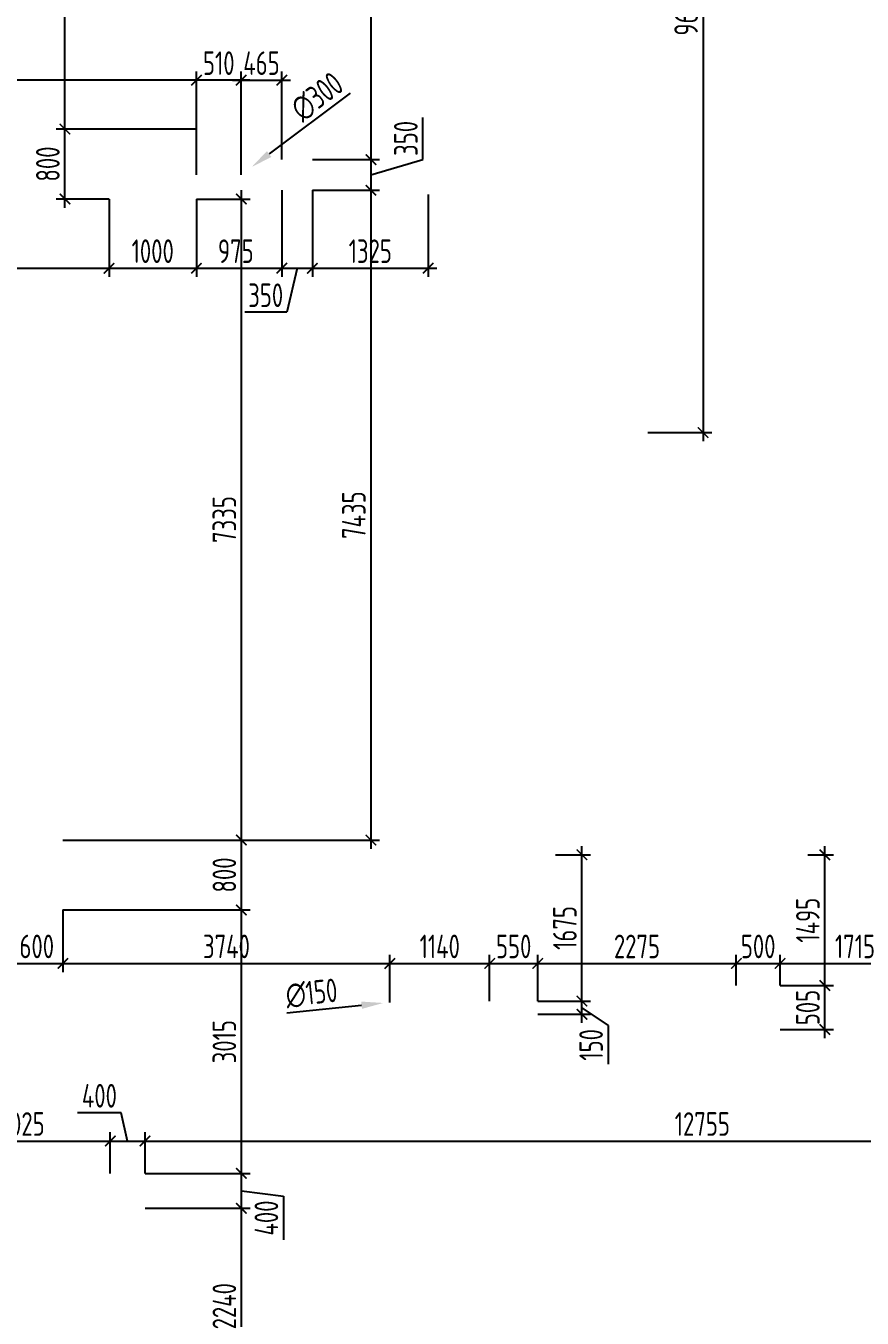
# Model space of a CAD drawing. Header units: millimetres. Extents: x -180271 to 536090, y 55086 to 131231.
# Drawn here: x 468095 to 477666, y 105749 to 120532 of the extents above; entities that cross this region are included whole.
import ezdxf

# ---------------------------------------------------------------- set-up
doc = ezdxf.new("R2010")
doc.units = ezdxf.units.MM
doc.layers.add('РАЗМЕРЫ КРОВЛИ ОВ', color=204, linetype='Continuous')
doc.styles.add('ISOCPEUR', font='isocpeur.ttf', dxfattribs={"width": 0.7})
doc.dimstyles.new('R_100', dxfattribs={"dimtxt": 270, "dimasz": 120, "dimexe": 100, "dimexo": 0, "dimgap": 60, "dimtad": 1, "dimdec": 0, "dimrnd": 5, "dimzin": 0, "dimdsep": 46, "dimtxsty": 'ISOCPEUR', "dimblk": 'ARCHTICK', "dimcen": 0, "dimdle": 100, "dimclrd": 256, "dimclre": 256, "dimclrt": 256, "dimadec": 0, "dimazin": 0, "dimtfac": 2, "dimtdec": 0, "dimtofl": 0, "dimtmove": 1, "dimatfit": 3, "dimfxl": 1, "dimtvp": 3, "dimtolj": 1, "dimtzin": 0, "dimarcsym": 0})

# ---------------------------------------------------------------- blocks, each defined once
blk = doc.blocks.new('_ArchTick')
at = {"color": 0, "linetype": 'ByBlock', "const_width": 0.15}
blk.add_lwpolyline([(-0.5, -0.5), (0.5, 0.5)], dxfattribs=at)
blk = doc.blocks.new('*D3901')
at = {"layer": 'РАЗМЕРЫ КРОВЛИ ОВ', "lineweight": -2, "transparency": 16777216}
for p, q in [((470562, 104664), (470562, 107105)), ((469459, 107005), (470662, 107005)), ((469295, 104764), (470662, 104764))]:
    blk.add_line(p, q, dxfattribs=at)
at = {"layer": 'РАЗМЕРЫ КРОВЛИ ОВ', "lineweight": -2, "transparency": 16777216, "xscale": 120, "yscale": 120, "zscale": 120}
for p, rotation in [((470562, 107005), 90), ((470562, 104764), 270)]:
    blk.add_blockref('_ArchTick', p, dxfattribs=dict(at, rotation=rotation))
at = {"layer": 'РАЗМЕРЫ КРОВЛИ ОВ', "transparency": 16777216, "insert": (470367, 105885), "char_height": 270, "attachment_point": 5, "rotation": 90, "style": 'ISOCPEUR'}
blk.add_mtext('\\A1;2240', dxfattribs=at)
blk = doc.blocks.new('*D3902')
at = {"layer": 'РАЗМЕРЫ КРОВЛИ ОВ', "lineweight": -2, "transparency": 16777216}
for p, q in [((470562, 106905), (470562, 107505)), ((469459, 107405), (470662, 107405)), ((470562, 107205), (471043, 107143)), ((471043, 107143), (471043, 106645)), ((469459, 107005), (470662, 107005))]:
    blk.add_line(p, q, dxfattribs=at)
at = {"layer": 'РАЗМЕРЫ КРОВЛИ ОВ', "lineweight": -2, "transparency": 16777216, "xscale": 120, "yscale": 120, "zscale": 120}
for p, rotation in [((470562, 107405), 90), ((470562, 107005), 270)]:
    blk.add_blockref('_ArchTick', p, dxfattribs=dict(at, rotation=rotation))
at = {"layer": 'РАЗМЕРЫ КРОВЛИ ОВ', "transparency": 16777216, "insert": (470848, 106894), "char_height": 270, "attachment_point": 5, "rotation": 90, "style": 'ISOCPEUR'}
blk.add_mtext('\\A1;400', dxfattribs=at)
blk = doc.blocks.new('*D3903')
at = {"layer": 'РАЗМЕРЫ КРОВЛИ ОВ', "lineweight": -2, "transparency": 16777216}
for p, q in [((470562, 107305), (470562, 110518)), ((468520, 110418), (470662, 110418)), ((469459, 107405), (470662, 107405))]:
    blk.add_line(p, q, dxfattribs=at)
at = {"layer": 'РАЗМЕРЫ КРОВЛИ ОВ', "lineweight": -2, "transparency": 16777216, "xscale": 120, "yscale": 120, "zscale": 120}
for p, rotation in [((470562, 110418), 90), ((470562, 107405), 270)]:
    blk.add_blockref('_ArchTick', p, dxfattribs=dict(at, rotation=rotation))
at = {"layer": 'РАЗМЕРЫ КРОВЛИ ОВ', "transparency": 16777216, "insert": (470367, 108911), "char_height": 270, "attachment_point": 5, "rotation": 90, "style": 'ISOCPEUR'}
blk.add_mtext('\\A1;3015', dxfattribs=at)
blk = doc.blocks.new('*D3904')
at = {"layer": 'РАЗМЕРЫ КРОВЛИ ОВ', "lineweight": -2, "transparency": 16777216}
for p, q in [((470562, 110318), (470562, 111318)), ((468520, 111218), (470662, 111218)), ((468520, 110418), (470662, 110418))]:
    blk.add_line(p, q, dxfattribs=at)
at = {"layer": 'РАЗМЕРЫ КРОВЛИ ОВ', "lineweight": -2, "transparency": 16777216, "xscale": 120, "yscale": 120, "zscale": 120}
for p, rotation in [((470562, 111218), 90), ((470562, 110418), 270)]:
    blk.add_blockref('_ArchTick', p, dxfattribs=dict(at, rotation=rotation))
at = {"layer": 'РАЗМЕРЫ КРОВЛИ ОВ', "transparency": 16777216, "insert": (470367, 110818), "char_height": 270, "attachment_point": 5, "rotation": 90, "style": 'ISOCPEUR'}
blk.add_mtext('\\A1;800', dxfattribs=at)
blk = doc.blocks.new('*D3905')
at = {"layer": 'РАЗМЕРЫ КРОВЛИ ОВ', "lineweight": -2, "transparency": 16777216}
for p, q in [((470562, 111118), (470562, 118651)), ((470047, 118551), (470662, 118551)), ((468520, 111218), (470662, 111218))]:
    blk.add_line(p, q, dxfattribs=at)
at = {"layer": 'РАЗМЕРЫ КРОВЛИ ОВ', "lineweight": -2, "transparency": 16777216, "xscale": 120, "yscale": 120, "zscale": 120}
for p, rotation in [((470562, 118551), 90), ((470562, 111218), 270)]:
    blk.add_blockref('_ArchTick', p, dxfattribs=dict(at, rotation=rotation))
at = {"layer": 'РАЗМЕРЫ КРОВЛИ ОВ', "transparency": 16777216, "insert": (470367, 114884), "char_height": 270, "attachment_point": 5, "rotation": 90, "style": 'ISOCPEUR'}
blk.add_mtext('\\A1;7335', dxfattribs=at)
blk = doc.blocks.new('*D3930')
at = {"layer": 'РАЗМЕРЫ КРОВЛИ ОВ', "lineweight": -2, "transparency": 16777216}
for p, q in [((466934, 107775), (469161, 107775)), ((467034, 106571), (467034, 107875)), ((469061, 107405), (469061, 107875))]:
    blk.add_line(p, q, dxfattribs=at)
at = {"layer": 'РАЗМЕРЫ КРОВЛИ ОВ', "lineweight": -2, "transparency": 16777216, "xscale": 120, "yscale": 120, "zscale": 120, "rotation": 180}
blk.add_blockref('_ArchTick', (467034, 107775), dxfattribs=at)
at = {"layer": 'РАЗМЕРЫ КРОВЛИ ОВ', "lineweight": -2, "transparency": 16777216, "xscale": 120, "yscale": 120, "zscale": 120}
blk.add_blockref('_ArchTick', (469061, 107775), dxfattribs=at)
at = {"layer": 'РАЗМЕРЫ КРОВЛИ ОВ', "transparency": 16777216, "insert": (468048, 107970), "char_height": 270, "attachment_point": 5, "style": 'ISOCPEUR'}
blk.add_mtext('\\A1;2025', dxfattribs=at)
blk = doc.blocks.new('*D3931')
at = {"layer": 'РАЗМЕРЫ КРОВЛИ ОВ', "lineweight": -2, "transparency": 16777216}
for p, q in [((469186, 108097), (468688, 108097)), ((469260, 107775), (469186, 108097)), ((468961, 107775), (469559, 107775)), ((469061, 107405), (469061, 107875)), ((469459, 107405), (469459, 107875))]:
    blk.add_line(p, q, dxfattribs=at)
at = {"layer": 'РАЗМЕРЫ КРОВЛИ ОВ', "lineweight": -2, "transparency": 16777216, "xscale": 120, "yscale": 120, "zscale": 120, "rotation": 180}
blk.add_blockref('_ArchTick', (469061, 107775), dxfattribs=at)
at = {"layer": 'РАЗМЕРЫ КРОВЛИ ОВ', "lineweight": -2, "transparency": 16777216, "xscale": 120, "yscale": 120, "zscale": 120}
blk.add_blockref('_ArchTick', (469459, 107775), dxfattribs=at)
at = {"layer": 'РАЗМЕРЫ КРОВЛИ ОВ', "transparency": 16777216, "insert": (468937, 108292), "char_height": 270, "attachment_point": 5, "style": 'ISOCPEUR'}
blk.add_mtext('\\A1;400', dxfattribs=at)
blk = doc.blocks.new('*D3932')
at = {"layer": 'РАЗМЕРЫ КРОВЛИ ОВ', "lineweight": -2, "transparency": 16777216}
for p, q in [((469359, 107775), (482314, 107775)), ((469459, 107405), (469459, 107875)), ((482214, 106136), (482214, 107875))]:
    blk.add_line(p, q, dxfattribs=at)
at = {"layer": 'РАЗМЕРЫ КРОВЛИ ОВ', "lineweight": -2, "transparency": 16777216, "xscale": 120, "yscale": 120, "zscale": 120, "rotation": 180}
blk.add_blockref('_ArchTick', (469459, 107775), dxfattribs=at)
at = {"layer": 'РАЗМЕРЫ КРОВЛИ ОВ', "lineweight": -2, "transparency": 16777216, "xscale": 120, "yscale": 120, "zscale": 120}
blk.add_blockref('_ArchTick', (482214, 107775), dxfattribs=at)
at = {"layer": 'РАЗМЕРЫ КРОВЛИ ОВ', "transparency": 16777216, "insert": (475837, 107970), "char_height": 270, "attachment_point": 5, "style": 'ISOCPEUR'}
blk.add_mtext('\\A1;12755', dxfattribs=at)
blk = doc.blocks.new('*D3936')
at = {"layer": 'РАЗМЕРЫ КРОВЛИ ОВ', "lineweight": -2, "transparency": 16777216}
for p, q in [((467920, 110418), (467920, 109706)), ((468520, 110418), (468520, 109706)), ((467820, 109806), (468620, 109806))]:
    blk.add_line(p, q, dxfattribs=at)
at = {"layer": 'РАЗМЕРЫ КРОВЛИ ОВ', "lineweight": -2, "transparency": 16777216, "xscale": 120, "yscale": 120, "zscale": 120, "rotation": 180}
blk.add_blockref('_ArchTick', (467920, 109806), dxfattribs=at)
at = {"layer": 'РАЗМЕРЫ КРОВЛИ ОВ', "lineweight": -2, "transparency": 16777216, "xscale": 120, "yscale": 120, "zscale": 120}
blk.add_blockref('_ArchTick', (468520, 109806), dxfattribs=at)
at = {"layer": 'РАЗМЕРЫ КРОВЛИ ОВ', "transparency": 16777216, "insert": (468220, 110001), "char_height": 270, "attachment_point": 5, "style": 'ISOCPEUR'}
blk.add_mtext('\\A1;600', dxfattribs=at)
blk = doc.blocks.new('*D3937')
at = {"layer": 'РАЗМЕРЫ КРОВЛИ ОВ', "lineweight": -2, "transparency": 16777216}
for p, q in [((468520, 110418), (468520, 109706)), ((472261, 109361), (472261, 109906)), ((468420, 109806), (472361, 109806))]:
    blk.add_line(p, q, dxfattribs=at)
at = {"layer": 'РАЗМЕРЫ КРОВЛИ ОВ', "lineweight": -2, "transparency": 16777216, "xscale": 120, "yscale": 120, "zscale": 120, "rotation": 180}
blk.add_blockref('_ArchTick', (468520, 109806), dxfattribs=at)
at = {"layer": 'РАЗМЕРЫ КРОВЛИ ОВ', "lineweight": -2, "transparency": 16777216, "xscale": 120, "yscale": 120, "zscale": 120}
blk.add_blockref('_ArchTick', (472261, 109806), dxfattribs=at)
at = {"layer": 'РАЗМЕРЫ КРОВЛИ ОВ', "transparency": 16777216, "insert": (470391, 110001), "char_height": 270, "attachment_point": 5, "style": 'ISOCPEUR'}
blk.add_mtext('\\A1;3740', dxfattribs=at)
blk = doc.blocks.new('*D3938')
at = {"layer": 'РАЗМЕРЫ КРОВЛИ ОВ', "lineweight": -2, "transparency": 16777216}
for p, q in [((472261, 109361), (472261, 109906)), ((473403, 109375), (473403, 109906)), ((472161, 109806), (473503, 109806))]:
    blk.add_line(p, q, dxfattribs=at)
at = {"layer": 'РАЗМЕРЫ КРОВЛИ ОВ', "lineweight": -2, "transparency": 16777216, "xscale": 120, "yscale": 120, "zscale": 120, "rotation": 180}
blk.add_blockref('_ArchTick', (472261, 109806), dxfattribs=at)
at = {"layer": 'РАЗМЕРЫ КРОВЛИ ОВ', "lineweight": -2, "transparency": 16777216, "xscale": 120, "yscale": 120, "zscale": 120}
blk.add_blockref('_ArchTick', (473403, 109806), dxfattribs=at)
at = {"layer": 'РАЗМЕРЫ КРОВЛИ ОВ', "transparency": 16777216, "insert": (472832, 110001), "char_height": 270, "attachment_point": 5, "style": 'ISOCPEUR'}
blk.add_mtext('\\A1;1140', dxfattribs=at)
blk = doc.blocks.new('*D3939')
at = {"layer": 'РАЗМЕРЫ КРОВЛИ ОВ', "lineweight": -2, "transparency": 16777216}
for p, q in [((473403, 109375), (473403, 109906)), ((473953, 109375), (473953, 109906)), ((473303, 109806), (474053, 109806))]:
    blk.add_line(p, q, dxfattribs=at)
at = {"layer": 'РАЗМЕРЫ КРОВЛИ ОВ', "lineweight": -2, "transparency": 16777216, "xscale": 120, "yscale": 120, "zscale": 120, "rotation": 180}
blk.add_blockref('_ArchTick', (473403, 109806), dxfattribs=at)
at = {"layer": 'РАЗМЕРЫ КРОВЛИ ОВ', "lineweight": -2, "transparency": 16777216, "xscale": 120, "yscale": 120, "zscale": 120}
blk.add_blockref('_ArchTick', (473953, 109806), dxfattribs=at)
at = {"layer": 'РАЗМЕРЫ КРОВЛИ ОВ', "transparency": 16777216, "insert": (473678, 110001), "char_height": 270, "attachment_point": 5, "style": 'ISOCPEUR'}
blk.add_mtext('\\A1;550', dxfattribs=at)
blk = doc.blocks.new('*D3940')
at = {"layer": 'РАЗМЕРЫ КРОВЛИ ОВ', "lineweight": -2, "transparency": 16777216}
for p, q in [((473953, 109375), (473953, 109906)), ((476226, 109553), (476226, 109906)), ((473853, 109806), (476326, 109806))]:
    blk.add_line(p, q, dxfattribs=at)
at = {"layer": 'РАЗМЕРЫ КРОВЛИ ОВ', "lineweight": -2, "transparency": 16777216, "xscale": 120, "yscale": 120, "zscale": 120, "rotation": 180}
blk.add_blockref('_ArchTick', (473953, 109806), dxfattribs=at)
at = {"layer": 'РАЗМЕРЫ КРОВЛИ ОВ', "lineweight": -2, "transparency": 16777216, "xscale": 120, "yscale": 120, "zscale": 120}
blk.add_blockref('_ArchTick', (476226, 109806), dxfattribs=at)
at = {"layer": 'РАЗМЕРЫ КРОВЛИ ОВ', "transparency": 16777216, "insert": (475089, 110001), "char_height": 270, "attachment_point": 5, "style": 'ISOCPEUR'}
blk.add_mtext('\\A1;2275', dxfattribs=at)
blk = doc.blocks.new('*D3941')
at = {"layer": 'РАЗМЕРЫ КРОВЛИ ОВ', "lineweight": -2, "transparency": 16777216}
for p, q in [((476226, 109553), (476226, 109906)), ((476726, 109553), (476726, 109906)), ((476126, 109806), (476826, 109806))]:
    blk.add_line(p, q, dxfattribs=at)
at = {"layer": 'РАЗМЕРЫ КРОВЛИ ОВ', "lineweight": -2, "transparency": 16777216, "xscale": 120, "yscale": 120, "zscale": 120, "rotation": 180}
blk.add_blockref('_ArchTick', (476226, 109806), dxfattribs=at)
at = {"layer": 'РАЗМЕРЫ КРОВЛИ ОВ', "lineweight": -2, "transparency": 16777216, "xscale": 120, "yscale": 120, "zscale": 120}
blk.add_blockref('_ArchTick', (476726, 109806), dxfattribs=at)
at = {"layer": 'РАЗМЕРЫ КРОВЛИ ОВ', "transparency": 16777216, "insert": (476476, 110001), "char_height": 270, "attachment_point": 5, "style": 'ISOCPEUR'}
blk.add_mtext('\\A1;500', dxfattribs=at)
blk = doc.blocks.new('*D3942')
at = {"layer": 'РАЗМЕРЫ КРОВЛИ ОВ', "lineweight": -2, "transparency": 16777216}
for p, q in [((476726, 109553), (476726, 109906)), ((478441, 109290), (478441, 109906)), ((476626, 109806), (478541, 109806))]:
    blk.add_line(p, q, dxfattribs=at)
at = {"layer": 'РАЗМЕРЫ КРОВЛИ ОВ', "lineweight": -2, "transparency": 16777216, "xscale": 120, "yscale": 120, "zscale": 120, "rotation": 180}
blk.add_blockref('_ArchTick', (476726, 109806), dxfattribs=at)
at = {"layer": 'РАЗМЕРЫ КРОВЛИ ОВ', "lineweight": -2, "transparency": 16777216, "xscale": 120, "yscale": 120, "zscale": 120}
blk.add_blockref('_ArchTick', (478441, 109806), dxfattribs=at)
at = {"layer": 'РАЗМЕРЫ КРОВЛИ ОВ', "transparency": 16777216, "insert": (477584, 110001), "char_height": 270, "attachment_point": 5, "style": 'ISOCPEUR'}
blk.add_mtext('\\A1;1715', dxfattribs=at)
blk = doc.blocks.new('*D3949')
at = {"layer": 'РАЗМЕРЫ КРОВЛИ ОВ', "lineweight": -2, "transparency": 16777216}
for p, q in [((469047, 118551), (469047, 117659)), ((465575, 118413), (465575, 117659)), ((465475, 117759), (469147, 117759))]:
    blk.add_line(p, q, dxfattribs=at)
at = {"layer": 'РАЗМЕРЫ КРОВЛИ ОВ', "lineweight": -2, "transparency": 16777216, "xscale": 120, "yscale": 120, "zscale": 120, "rotation": 180}
blk.add_blockref('_ArchTick', (465575, 117759), dxfattribs=at)
at = {"layer": 'РАЗМЕРЫ КРОВЛИ ОВ', "lineweight": -2, "transparency": 16777216, "xscale": 120, "yscale": 120, "zscale": 120}
blk.add_blockref('_ArchTick', (469047, 117759), dxfattribs=at)
at = {"layer": 'РАЗМЕРЫ КРОВЛИ ОВ', "transparency": 16777216, "insert": (467311, 117954), "char_height": 270, "attachment_point": 5, "style": 'ISOCPEUR'}
blk.add_mtext('\\A1;3470', dxfattribs=at)
blk = doc.blocks.new('*D3950')
at = {"layer": 'РАЗМЕРЫ КРОВЛИ ОВ', "lineweight": -2, "transparency": 16777216}
for p, q in [((469047, 118551), (469047, 117659)), ((470047, 118551), (470047, 117659)), ((468947, 117759), (470147, 117759))]:
    blk.add_line(p, q, dxfattribs=at)
at = {"layer": 'РАЗМЕРЫ КРОВЛИ ОВ', "lineweight": -2, "transparency": 16777216, "xscale": 120, "yscale": 120, "zscale": 120, "rotation": 180}
blk.add_blockref('_ArchTick', (469047, 117759), dxfattribs=at)
at = {"layer": 'РАЗМЕРЫ КРОВЛИ ОВ', "lineweight": -2, "transparency": 16777216, "xscale": 120, "yscale": 120, "zscale": 120}
blk.add_blockref('_ArchTick', (470047, 117759), dxfattribs=at)
at = {"layer": 'РАЗМЕРЫ КРОВЛИ ОВ', "transparency": 16777216, "insert": (469547, 117954), "char_height": 270, "attachment_point": 5, "style": 'ISOCPEUR'}
blk.add_mtext('\\A1;1000', dxfattribs=at)
blk = doc.blocks.new('*D3951')
at = {"layer": 'РАЗМЕРЫ КРОВЛИ ОВ', "lineweight": -2, "transparency": 16777216}
for p, q in [((471024, 118651), (471024, 117659)), ((470047, 118551), (470047, 117659)), ((469947, 117759), (471124, 117759))]:
    blk.add_line(p, q, dxfattribs=at)
at = {"layer": 'РАЗМЕРЫ КРОВЛИ ОВ', "lineweight": -2, "transparency": 16777216, "xscale": 120, "yscale": 120, "zscale": 120, "rotation": 180}
blk.add_blockref('_ArchTick', (470047, 117759), dxfattribs=at)
at = {"layer": 'РАЗМЕРЫ КРОВЛИ ОВ', "lineweight": -2, "transparency": 16777216, "xscale": 120, "yscale": 120, "zscale": 120}
blk.add_blockref('_ArchTick', (471024, 117759), dxfattribs=at)
at = {"layer": 'РАЗМЕРЫ КРОВЛИ ОВ', "transparency": 16777216, "insert": (470498, 117954), "char_height": 270, "attachment_point": 5, "style": 'ISOCPEUR'}
blk.add_mtext('\\A1;975', dxfattribs=at)
blk = doc.blocks.new('*D3952')
at = {"layer": 'РАЗМЕРЫ КРОВЛИ ОВ', "lineweight": -2, "transparency": 16777216}
for p, q in [((471024, 118651), (471024, 117659)), ((471374, 118651), (471374, 117659)), ((470924, 117759), (471474, 117759)), ((471199, 117759), (471080, 117255)), ((471080, 117255), (470601, 117255))]:
    blk.add_line(p, q, dxfattribs=at)
at = {"layer": 'РАЗМЕРЫ КРОВЛИ ОВ', "lineweight": -2, "transparency": 16777216, "xscale": 120, "yscale": 120, "zscale": 120, "rotation": 180}
blk.add_blockref('_ArchTick', (471024, 117759), dxfattribs=at)
at = {"layer": 'РАЗМЕРЫ КРОВЛИ ОВ', "lineweight": -2, "transparency": 16777216, "xscale": 120, "yscale": 120, "zscale": 120}
blk.add_blockref('_ArchTick', (471374, 117759), dxfattribs=at)
at = {"layer": 'РАЗМЕРЫ КРОВЛИ ОВ', "transparency": 16777216, "insert": (470840, 117450), "char_height": 270, "attachment_point": 5, "style": 'ISOCPEUR'}
blk.add_mtext('\\A1;350', dxfattribs=at)
blk = doc.blocks.new('*D3953')
at = {"layer": 'РАЗМЕРЫ КРОВЛИ ОВ', "lineweight": -2, "transparency": 16777216}
for p, q in [((468542, 118451), (468542, 119451)), ((469047, 119351), (468442, 119351)), ((469047, 118551), (468442, 118551))]:
    blk.add_line(p, q, dxfattribs=at)
at = {"layer": 'РАЗМЕРЫ КРОВЛИ ОВ', "lineweight": -2, "transparency": 16777216, "xscale": 120, "yscale": 120, "zscale": 120}
for p, rotation in [((468542, 119351), 90), ((468542, 118551), 270)]:
    blk.add_blockref('_ArchTick', p, dxfattribs=dict(at, rotation=rotation))
at = {"layer": 'РАЗМЕРЫ КРОВЛИ ОВ', "transparency": 16777216, "insert": (468347, 118951), "char_height": 270, "attachment_point": 5, "rotation": 90, "style": 'ISOCPEUR'}
blk.add_mtext('\\A1;800', dxfattribs=at)
blk = doc.blocks.new('*D3956')
at = {"layer": 'РАЗМЕРЫ КРОВЛИ ОВ', "lineweight": -2, "transparency": 16777216}
for p, q in [((468542, 119251), (468542, 127223)), ((473094, 127123), (468442, 127123)), ((470047, 119351), (468442, 119351))]:
    blk.add_line(p, q, dxfattribs=at)
at = {"layer": 'РАЗМЕРЫ КРОВЛИ ОВ', "lineweight": -2, "transparency": 16777216, "xscale": 120, "yscale": 120, "zscale": 120}
for p, rotation in [((468542, 127123), 90), ((468542, 119351), 270)]:
    blk.add_blockref('_ArchTick', p, dxfattribs=dict(at, rotation=rotation))
at = {"layer": 'РАЗМЕРЫ КРОВЛИ ОВ', "transparency": 16777216, "insert": (468347, 123237), "char_height": 270, "attachment_point": 5, "rotation": 90, "style": 'ISOCPEUR'}
blk.add_mtext('\\A1;7770', dxfattribs=at)
blk = doc.blocks.new('*D3957')
at = {"layer": 'РАЗМЕРЫ КРОВЛИ ОВ', "lineweight": -2, "transparency": 16777216}
for p, q in [((472044, 127223), (472044, 118901)), ((473094, 127123), (471944, 127123)), ((471374, 119001), (472144, 119001))]:
    blk.add_line(p, q, dxfattribs=at)
at = {"layer": 'РАЗМЕРЫ КРОВЛИ ОВ', "lineweight": -2, "transparency": 16777216, "xscale": 120, "yscale": 120, "zscale": 120}
for p, rotation in [((472044, 127123), 90), ((472044, 119001), 270)]:
    blk.add_blockref('_ArchTick', p, dxfattribs=dict(at, rotation=rotation))
at = {"layer": 'РАЗМЕРЫ КРОВЛИ ОВ', "transparency": 16777216, "insert": (471849, 123062), "char_height": 270, "attachment_point": 5, "rotation": 90, "style": 'ISOCPEUR'}
blk.add_mtext('\\A1;8120', dxfattribs=at)
blk = doc.blocks.new('*D3958')
at = {"layer": 'РАЗМЕРЫ КРОВЛИ ОВ', "lineweight": -2, "transparency": 16777216}
for p, q in [((472639, 119004), (472639, 119483)), ((472044, 119101), (472044, 118551)), ((471374, 119001), (472144, 119001)), ((472044, 118826), (472639, 119004)), ((471374, 118651), (472144, 118651))]:
    blk.add_line(p, q, dxfattribs=at)
at = {"layer": 'РАЗМЕРЫ КРОВЛИ ОВ', "lineweight": -2, "transparency": 16777216, "xscale": 120, "yscale": 120, "zscale": 120}
for p, rotation in [((472044, 119001), 90), ((472044, 118651), 270)]:
    blk.add_blockref('_ArchTick', p, dxfattribs=dict(at, rotation=rotation))
at = {"layer": 'РАЗМЕРЫ КРОВЛИ ОВ', "transparency": 16777216, "insert": (472444, 119244), "char_height": 270, "attachment_point": 5, "rotation": 90, "style": 'ISOCPEUR'}
blk.add_mtext('\\A1;350', dxfattribs=at)
blk = doc.blocks.new('*D3959')
at = {"layer": 'РАЗМЕРЫ КРОВЛИ ОВ', "lineweight": -2, "transparency": 16777216}
for p, q in [((472044, 118751), (472044, 111118)), ((471374, 118651), (472144, 118651)), ((470662, 111218), (472144, 111218))]:
    blk.add_line(p, q, dxfattribs=at)
at = {"layer": 'РАЗМЕРЫ КРОВЛИ ОВ', "lineweight": -2, "transparency": 16777216, "xscale": 120, "yscale": 120, "zscale": 120}
for p, rotation in [((472044, 118651), 90), ((472044, 111218), 270)]:
    blk.add_blockref('_ArchTick', p, dxfattribs=dict(at, rotation=rotation))
at = {"layer": 'РАЗМЕРЫ КРОВЛИ ОВ', "transparency": 16777216, "insert": (471849, 114934), "char_height": 270, "attachment_point": 5, "rotation": 90, "style": 'ISOCPEUR'}
blk.add_mtext('\\A1;7435', dxfattribs=at)
blk = doc.blocks.new('*D3960')
at = {"layer": 'РАЗМЕРЫ КРОВЛИ ОВ', "lineweight": -2, "transparency": 16777216}
for p, q in [((471374, 118651), (471374, 117659)), ((472699, 118601), (472699, 117659)), ((471274, 117759), (472799, 117759))]:
    blk.add_line(p, q, dxfattribs=at)
at = {"layer": 'РАЗМЕРЫ КРОВЛИ ОВ', "lineweight": -2, "transparency": 16777216, "xscale": 120, "yscale": 120, "zscale": 120, "rotation": 180}
blk.add_blockref('_ArchTick', (471374, 117759), dxfattribs=at)
at = {"layer": 'РАЗМЕРЫ КРОВЛИ ОВ', "lineweight": -2, "transparency": 16777216, "xscale": 120, "yscale": 120, "zscale": 120}
blk.add_blockref('_ArchTick', (472699, 117759), dxfattribs=at)
at = {"layer": 'РАЗМЕРЫ КРОВЛИ ОВ', "transparency": 16777216, "insert": (472037, 117954), "char_height": 270, "attachment_point": 5, "style": 'ISOCPEUR'}
blk.add_mtext('\\A1;1325', dxfattribs=at)
blk = doc.blocks.new('*D3961')
at = {"layer": 'РАЗМЕРЫ КРОВЛИ ОВ', "lineweight": -2, "transparency": 16777216}
for p, q in [((470659, 119910), (469947, 119910)), ((470047, 118826), (470047, 120010)), ((470559, 118826), (470559, 120010))]:
    blk.add_line(p, q, dxfattribs=at)
at = {"layer": 'РАЗМЕРЫ КРОВЛИ ОВ', "lineweight": -2, "transparency": 16777216, "xscale": 120, "yscale": 120, "zscale": 120, "rotation": 180}
blk.add_blockref('_ArchTick', (470047, 119910), dxfattribs=at)
at = {"layer": 'РАЗМЕРЫ КРОВЛИ ОВ', "lineweight": -2, "transparency": 16777216, "xscale": 120, "yscale": 120, "zscale": 120}
blk.add_blockref('_ArchTick', (470559, 119910), dxfattribs=at)
at = {"layer": 'РАЗМЕРЫ КРОВЛИ ОВ', "transparency": 16777216, "insert": (470303, 120105), "char_height": 270, "attachment_point": 5, "style": 'ISOCPEUR'}
blk.add_mtext('\\A1;510', dxfattribs=at)
blk = doc.blocks.new('*D3962')
at = {"layer": 'РАЗМЕРЫ КРОВЛИ ОВ', "lineweight": -2, "transparency": 16777216}
for p, q in [((470459, 119910), (471124, 119910)), ((470559, 118826), (470559, 120010)), ((471024, 119001), (471024, 120010))]:
    blk.add_line(p, q, dxfattribs=at)
at = {"layer": 'РАЗМЕРЫ КРОВЛИ ОВ', "lineweight": -2, "transparency": 16777216, "xscale": 120, "yscale": 120, "zscale": 120, "rotation": 180}
blk.add_blockref('_ArchTick', (470559, 119910), dxfattribs=at)
at = {"layer": 'РАЗМЕРЫ КРОВЛИ ОВ', "lineweight": -2, "transparency": 16777216, "xscale": 120, "yscale": 120, "zscale": 120}
blk.add_blockref('_ArchTick', (471024, 119910), dxfattribs=at)
at = {"layer": 'РАЗМЕРЫ КРОВЛИ ОВ', "transparency": 16777216, "insert": (470792, 120105), "char_height": 270, "attachment_point": 5, "style": 'ISOCPEUR'}
blk.add_mtext('\\A1;465', dxfattribs=at)
blk = doc.blocks.new('*D3963')
at = {"layer": 'РАЗМЕРЫ КРОВЛИ ОВ', "lineweight": -2, "transparency": 16777216}
for p, q in [((470147, 119910), (464504, 119910)), ((464604, 118631), (464604, 120010)), ((470047, 118826), (470047, 120010))]:
    blk.add_line(p, q, dxfattribs=at)
at = {"layer": 'РАЗМЕРЫ КРОВЛИ ОВ', "lineweight": -2, "transparency": 16777216, "xscale": 120, "yscale": 120, "zscale": 120, "rotation": 180}
blk.add_blockref('_ArchTick', (464604, 119910), dxfattribs=at)
at = {"layer": 'РАЗМЕРЫ КРОВЛИ ОВ', "lineweight": -2, "transparency": 16777216, "xscale": 120, "yscale": 120, "zscale": 120}
blk.add_blockref('_ArchTick', (470047, 119910), dxfattribs=at)
at = {"layer": 'РАЗМЕРЫ КРОВЛИ ОВ', "transparency": 16777216, "insert": (467326, 120105), "char_height": 270, "attachment_point": 5, "style": 'ISOCPEUR'}
blk.add_mtext('\\A1;5445', dxfattribs=at)
blk = doc.blocks.new('*D3967')
at = {"layer": 'РАЗМЕРЫ КРОВЛИ ОВ', "lineweight": -2, "transparency": 16777216}
for p, q in [((475846, 125604), (475846, 115779)), ((475200, 125504), (475946, 125504)), ((475213, 115879), (475946, 115879))]:
    blk.add_line(p, q, dxfattribs=at)
at = {"layer": 'РАЗМЕРЫ КРОВЛИ ОВ', "lineweight": -2, "transparency": 16777216, "xscale": 120, "yscale": 120, "zscale": 120}
for p, rotation in [((475846, 125504), 90), ((475846, 115879), 270)]:
    blk.add_blockref('_ArchTick', p, dxfattribs=dict(at, rotation=rotation))
at = {"layer": 'РАЗМЕРЫ КРОВЛИ ОВ', "transparency": 16777216, "insert": (475651, 120692), "char_height": 270, "attachment_point": 5, "rotation": 90, "style": 'ISOCPEUR'}
blk.add_mtext('\\A1;9625', dxfattribs=at)
blk = doc.blocks.new('*D4039')
at = {"layer": 'РАЗМЕРЫ КРОВЛИ ОВ', "lineweight": -2, "transparency": 16777216}
for p, q in [((474459, 109125), (474459, 109475)), ((473953, 109375), (474559, 109375)), ((474459, 109300), (474759, 109095)), ((473953, 109225), (474559, 109225)), ((474759, 109095), (474759, 108654))]:
    blk.add_line(p, q, dxfattribs=at)
at = {"layer": 'РАЗМЕРЫ КРОВЛИ ОВ', "lineweight": -2, "transparency": 16777216, "xscale": 120, "yscale": 120, "zscale": 120}
for p, rotation in [((474459, 109375), 90), ((474459, 109225), 270)]:
    blk.add_blockref('_ArchTick', p, dxfattribs=dict(at, rotation=rotation))
at = {"layer": 'РАЗМЕРЫ КРОВЛИ ОВ', "transparency": 16777216, "insert": (474564, 108875), "char_height": 270, "attachment_point": 5, "rotation": 90, "style": 'ISOCPEUR'}
blk.add_mtext('\\A1;150', dxfattribs=at)
blk = doc.blocks.new('*D4040')
at = {"layer": 'РАЗМЕРЫ КРОВЛИ ОВ', "lineweight": -2, "transparency": 16777216}
for p, q in [((474158, 111049), (474559, 111049)), ((474459, 109275), (474459, 111149)), ((473953, 109375), (474559, 109375))]:
    blk.add_line(p, q, dxfattribs=at)
at = {"layer": 'РАЗМЕРЫ КРОВЛИ ОВ', "lineweight": -2, "transparency": 16777216, "xscale": 120, "yscale": 120, "zscale": 120}
for p, rotation in [((474459, 111049), 90), ((474459, 109375), 270)]:
    blk.add_blockref('_ArchTick', p, dxfattribs=dict(at, rotation=rotation))
at = {"layer": 'РАЗМЕРЫ КРОВЛИ ОВ', "transparency": 16777216, "insert": (474264, 110212), "char_height": 270, "attachment_point": 5, "rotation": 90, "style": 'ISOCPEUR'}
blk.add_mtext('\\A1;1675', dxfattribs=at)
blk = doc.blocks.new('*D4041')
at = {"layer": 'РАЗМЕРЫ КРОВЛИ ОВ', "lineweight": -2, "transparency": 16777216}
for p, q in [((476726, 109553), (477339, 109553)), ((477239, 108950), (477239, 109653)), ((476726, 109050), (477339, 109050))]:
    blk.add_line(p, q, dxfattribs=at)
at = {"layer": 'РАЗМЕРЫ КРОВЛИ ОВ', "lineweight": -2, "transparency": 16777216, "xscale": 120, "yscale": 120, "zscale": 120}
for p, rotation in [((477239, 109553), 90), ((477239, 109050), 270)]:
    blk.add_blockref('_ArchTick', p, dxfattribs=dict(at, rotation=rotation))
at = {"layer": 'РАЗМЕРЫ КРОВЛИ ОВ', "transparency": 16777216, "insert": (477044, 109302), "char_height": 270, "attachment_point": 5, "rotation": 90, "style": 'ISOCPEUR'}
blk.add_mtext('\\A1;505', dxfattribs=at)
blk = doc.blocks.new('*D4042')
at = {"layer": 'РАЗМЕРЫ КРОВЛИ ОВ', "lineweight": -2, "transparency": 16777216}
for p, q in [((477046, 111049), (477339, 111049)), ((477239, 109453), (477239, 111149)), ((476726, 109553), (477339, 109553))]:
    blk.add_line(p, q, dxfattribs=at)
at = {"layer": 'РАЗМЕРЫ КРОВЛИ ОВ', "lineweight": -2, "transparency": 16777216, "xscale": 120, "yscale": 120, "zscale": 120}
for p, rotation in [((477239, 111049), 90), ((477239, 109553), 270)]:
    blk.add_blockref('_ArchTick', p, dxfattribs=dict(at, rotation=rotation))
at = {"layer": 'РАЗМЕРЫ КРОВЛИ ОВ', "transparency": 16777216, "insert": (477044, 110301), "char_height": 270, "attachment_point": 5, "rotation": 90, "style": 'ISOCPEUR'}
blk.add_mtext('\\A1;1495', dxfattribs=at)
blk = doc.blocks.new('*D4044')
at = {"layer": 'РАЗМЕРЫ КРОВЛИ ОВ', "lineweight": -2, "transparency": 16777216}
blk.add_line((471081, 109240), (471938, 109328), dxfattribs=at)
at = {"layer": 'РАЗМЕРЫ КРОВЛИ ОВ', "transparency": 16777216}
blk.add_solid([(471933, 109370), (471942, 109287), (472186, 109354)], dxfattribs=at)
at = {"layer": 'РАЗМЕРЫ КРОВЛИ ОВ', "transparency": 16777216, "insert": (471365, 109465), "char_height": 270, "attachment_point": 5, "rotation": 5.856, "style": 'ISOCPEUR'}
blk.add_mtext('\\A1;∅150', dxfattribs=at)
blk = doc.blocks.new('*D4045')
at = {"layer": 'РАЗМЕРЫ КРОВЛИ ОВ', "lineweight": -2, "transparency": 16777216}
blk.add_line((471806, 119760), (470879, 119066), dxfattribs=at)
at = {"layer": 'РАЗМЕРЫ КРОВЛИ ОВ', "transparency": 16777216}
blk.add_solid([(470854, 119099), (470904, 119032), (470679, 118916)], dxfattribs=at)
at = {"layer": 'РАЗМЕРЫ КРОВЛИ ОВ', "transparency": 16777216, "insert": (471429, 119721), "char_height": 270, "attachment_point": 5, "rotation": 36.8531, "style": 'ISOCPEUR'}
blk.add_mtext('\\A1;∅300', dxfattribs=at)

msp = doc.modelspace()

# ---------------------------------------------------------------- dimensions: what is measured, and where the dimension line sits
at = {"layer": 'РАЗМЕРЫ КРОВЛИ ОВ'}
for base, p1, p2, picture, middle in [((468541.8, 127122.7), (470047.1, 119350.7), (473094.2, 127122.7), '*D3956', (468346.8, 123236.7)), ((472044.3, 119000.7), (473094.2, 127122.7), (471374.2, 119000.7), '*D3957', (471849.3, 123061.7)), ((475846.1, 115879.4), (475199.9, 125503.7), (475213.4, 115879.4), '*D3967', (475651.1, 120691.5)), ((468541.8, 119350.7), (469047.1, 118550.7), (469047.1, 119350.7), '*D3953', (468346.8, 118950.7)), ((472044.3, 118650.7), (471374.2, 119000.7), (471374.2, 118650.7), '*D3958', (472444.3, 119064.2)), ((472044.3, 111217.8), (471374.2, 118650.7), (470662.3, 111217.8), '*D3959', (471849.3, 114934.2)), ((470562.3, 118550.7), (468520.3, 111217.8), (470047.1, 118550.7), '*D3905', (470367.3, 114884.2)), ((470562.3, 111217.8), (468520.3, 110417.8), (468520.3, 111217.8), '*D3904', (470367.3, 110817.8)), ((474459.2, 111049.4), (473952.8, 109375.3), (474158.2, 111049.4), '*D4040', (474264.2, 110212.4)), ((477239.3, 111049.4), (476725.7, 109553.2), (477045.6, 111049.4), '*D4042', (477044.3, 110301.3)), ((470562.3, 110417.8), (469459.2, 107404.9), (468520.3, 110417.8), '*D3903', (470367.3, 108911.4)), ((477239.3, 109553.2), (476725.7, 109050.5), (476725.7, 109553.2), '*D4041', (477044.3, 109301.9)), ((470562.3, 107004.9), (469295.4, 104764.5), (469459.2, 107004.9), '*D3901', (470367.3, 105884.7))]:
    dim = msp.add_linear_dim(base=base, p1=p1, p2=p2, angle=90, dimstyle='R_100', override={"dimpost": '\\X'}, dxfattribs=at)
    dim.commit()
    dim.dimension.update_dxf_attribs({"geometry": picture, "text_midpoint": middle})
for base, p1, p2, picture, middle in [((464604, 119909.8), (470047.1, 118825.7), (464604, 118630.7), '*D3963', (467325.5, 120104.8)), ((470047.1, 119909.8), (470559.2, 118825.7), (470047.1, 118825.7), '*D3961', (470303.1, 120104.8)), ((472699.1, 117759.3), (471374.2, 118650.7), (472699.1, 118600.7), '*D3960', (472036.6, 117954.3)), ((469047.1, 117759.3), (465575.4, 118412.9), (469047.1, 118550.7), '*D3949', (467311.3, 117954.3)), ((470047.1, 117759.3), (469047.1, 118550.7), (470047.1, 118550.7), '*D3950', (469547.1, 117954.3)), ((468520.3, 109806.4), (467920.3, 110417.8), (468520.3, 110417.8), '*D3936', (468220.3, 110001.4)), ((472260.9, 109806.4), (468520.3, 110417.8), (472260.9, 109361.2), '*D3937', (470390.6, 110001.4)), ((473403.1, 109806.4), (472260.9, 109361.2), (473403.1, 109375.3), '*D3938', (472832, 110001.4)), ((473952.8, 109806.4), (473403.1, 109375.3), (473952.8, 109375.3), '*D3939', (473677.9, 110001.4)), ((476225.7, 109806.4), (473952.8, 109375.3), (476225.7, 109553.2), '*D3940', (475089.3, 110001.4)), ((476725.7, 109806.4), (476225.7, 109553.2), (476725.7, 109553.2), '*D3941', (476475.7, 110001.4)), ((478441.4, 109806.4), (476725.7, 109553.2), (478441.4, 109290.5), '*D3942', (477583.5, 110001.4)), ((469061, 107774.6), (467034.1, 106570.7), (469061, 107404.9), '*D3930', (468047.6, 107969.6)), ((482214.1, 107774.6), (469459.2, 107404.9), (482214.1, 106135.5), '*D3932', (475836.7, 107969.6))]:
    dim = msp.add_linear_dim(base=base, p1=p1, p2=p2, dimstyle='R_100', override={"dimpost": '\\X'}, dxfattribs=at)
    dim.commit()
    dim.dimension.update_dxf_attribs({"geometry": picture, "text_midpoint": middle})
for base, p1, p2, picture, middle in [((471024.2, 119909.8), (470559.2, 118825.7), (471024.2, 119000.7), '*D3962', (470791.7, 119909.8)), ((471024.2, 117759.3), (470047.1, 118550.7), (471024.2, 118650.7), '*D3951', (470498.4, 117759.3)), ((471374.2, 117759.3), (471024.2, 118650.7), (471374.2, 118650.7), '*D3952', (471019.9, 117255.4)), ((469459.2, 107774.6), (469061, 107404.9), (469459.2, 107404.9), '*D3931', (469126.2, 108096.9))]:
    dim = msp.add_linear_dim(base=base, p1=p1, p2=p2, dimstyle='R_100', override={"dimpost": '\\X'}, dxfattribs=at)
    dim.commit()
    dim.dimension.update_dxf_attribs({"geometry": picture, "text_midpoint": middle, "dimtype": 160})
dim = msp.add_diameter_dim_2p(p1=(470439.2, 118735.7), p2=(470679.2, 118915.6), dimstyle='R_100', override={"dimasz": 250, "dimpost": '\\X', "dimblk1": 'ArchTick', "dimsah": 1}, dxfattribs=at)
dim.commit()
dim.dimension.update_dxf_attribs({"geometry": '*D4045', "text_midpoint": (471545.8, 119565.2), "dimtype": 163})
dim = msp.add_diameter_dim_2p(p1=(472335.5, 109368.9), p2=(472186.3, 109353.6), dimstyle='R_100', override={"dimasz": 250, "dimpost": '\\X', "dimblk1": 'ArchTick', "dimsah": 1}, dxfattribs=at)
dim.commit()
dim.dimension.update_dxf_attribs({"geometry": '*D4044', "text_midpoint": (471364.9, 109465.4)})
for base, p1, p2, picture, middle in [((474459.2, 109375.3), (473952.8, 109224.9), (473952.8, 109375.3), '*D4039', (474758.8, 109035.2)), ((470562.3, 107404.9), (469459.2, 107004.9), (469459.2, 107404.9), '*D3902', (471043, 107082.8))]:
    dim = msp.add_linear_dim(base=base, p1=p1, p2=p2, angle=90, dimstyle='R_100', override={"dimpost": '\\X'}, dxfattribs=at)
    dim.commit()
    dim.dimension.update_dxf_attribs({"geometry": picture, "text_midpoint": middle, "dimtype": 160})

doc.saveas('drawing.dxf')
